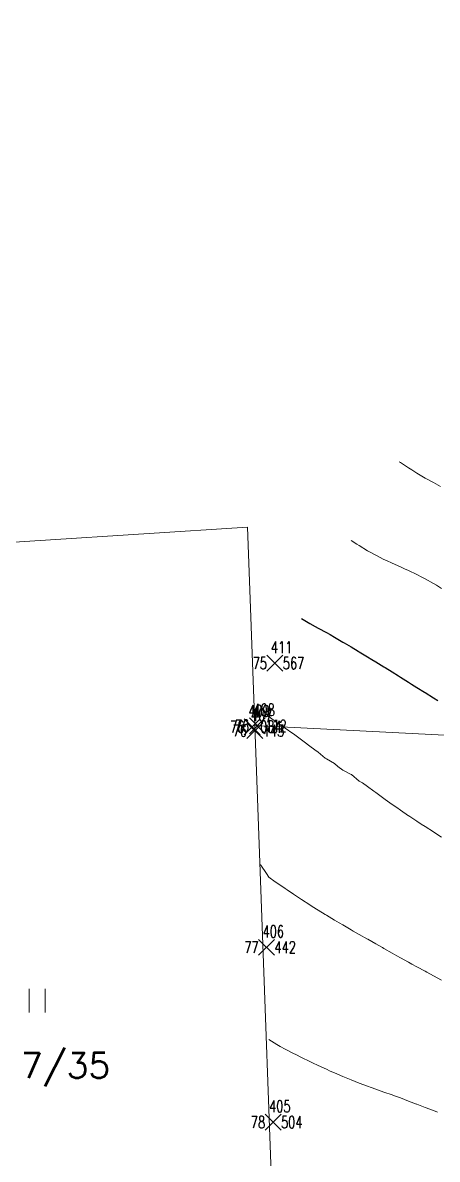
# Model space of a CAD drawing. Extents: x -443817 to 3, y -1171930 to -442383.
# Drawn here: x -442588.6 to -442562.5, y -1170084.6 to -1170013.1 of the extents above; entities that cross this region are included whole.
import ezdxf
from ezdxf.enums import TextEntityAlignment as Align

# ---------------------------------------------------------------- set-up
doc = ezdxf.new("R2010")
doc.units = 0
doc.header["$LTSCALE"] = 0.5
doc.header["$PDMODE"] = 3
doc.header["$PDSIZE"] = 0.5
doc.linetypes.add('121', pattern=[2, 1, -1])
for name, color, linetype in [('BO', 2, 'Continuous'), ('CB', 7, 'Continuous'), ('VB', 11, 'Continuous'), ('VYSKOPIS', 15, 'Continuous')]:
    doc.layers.add(name, color=color, linetype=linetype)
doc.layers.add('KLADPAR', color=7, linetype='Continuous', lineweight=0)
doc.styles.add('ROMANS', font='romans.shx', dxfattribs={"height": 0.2})
doc.styles.add('T', font='romans.shx', dxfattribs={"width": 0.7, "height": 1.5})

# ---------------------------------------------------------------- blocks, each defined once
blk = doc.blocks.new('0')
at = {"layer": 'BO', "linetype": 'Continuous'}
blk.add_point((0, 0), dxfattribs=at)
at = {"linetype": 'ByBlock', "style": 'T', "width": 0.7, "flags": 1}
blk.add_attdef('0', text='', height=1.5, dxfattribs=at).set_placement((0, 0), align=Align.MIDDLE)
at = {"layer": 'CB', "linetype": 'ByBlock', "style": 'T', "width": 0.7}
blk.add_attdef('C', (-0.5, 1.25), '', height=1.5, dxfattribs=at)
at = {"layer": 'VB', "linetype": 'ByBlock', "style": 'T', "width": 0.7}
blk.add_attdef('1', text='', height=1.5, dxfattribs=at).set_placement((-1, -0.75), align=Align.RIGHT)
at = {"layer": 'VB', "linetype": '121', "style": 'T', "width": 0.7}
blk.add_attdef('2', (1, -0.75), '', height=1.5, dxfattribs=at)
blk = doc.blocks.new('$32')
at = {"color": 0}
for p, q in [((-0.5, 1.5), (-0.5, 0)), ((0.5, 0), (0.5, 1.5))]:
    blk.add_line(p, q, dxfattribs=at)

msp = doc.modelspace()

# ---------------------------------------------------------------- linework, layer by layer
at = {"layer": 'KLADPAR', "color": 7, "linetype": 'Continuous', "flags": 128}
msp.add_lwpolyline([(-442424.19, -1169987.6), (-442424.96, -1170021.24), (-442421.08, -1170021.69), (-442398.52, -1170020.77), (-442373.42, -1170016.86), (-442376.24, -1170057), (-442377.34, -1170063.49), (-442378.64, -1170076.17), (-442379.76, -1170087.08), (-442380.78, -1170096.96), (-442521.4, -1170092.5), (-442525.77, -1170059.79), (-442574.01, -1170057.33), (-442574.47, -1170044.84), (-442600.57, -1170046.52)], dxfattribs=at)
for points in [[(-442574.47, -1170044.84), (-442574.01, -1170057.33), (-442572.47, -1170099.3), (-442599.21, -1170099.23), (-442600.57, -1170046.52), (-442574.47, -1170044.84)], [(-442574.01, -1170057.33), (-442525.77, -1170059.79), (-442521.4, -1170092.5), (-442520.47, -1170099.44), (-442572.47, -1170099.3), (-442574.01, -1170057.33)]]:
    msp.add_lwpolyline(points, close=True, dxfattribs=at)
at = {"layer": 'VYSKOPIS', "linetype": 'Continuous', "lineweight": 18, "flags": 128}
for points, elevation in [([(-442564.915091, -1170040.727264), (-442564.841118, -1170040.774343), (-442564.32318, -1170041.117503), (-442564.123263, -1170041.245643), (-442563.805242, -1170041.447186), (-442563.287304, -1170041.758327), (-442563.277315, -1170041.764022), (-442562.769366, -1170042.045233), (-442562.323884, -1170042.282401)], 373), ([(-442567.948745, -1170045.683884), (-442567.587984, -1170045.911055), (-442567.430807, -1170046.010023), (-442566.912869, -1170046.331479), (-442566.74349, -1170046.429434), (-442566.394931, -1170046.620409), (-442565.876994, -1170046.877574), (-442565.72734, -1170046.947813), (-442565.359056, -1170047.11702), (-442564.841118, -1170047.349759), (-442564.582149, -1170047.466192), (-442564.32318, -1170047.583701), (-442563.805242, -1170047.831753), (-442563.50309, -1170047.984571), (-442563.287304, -1170048.097208), (-442562.769366, -1170048.38772), (-442562.577479, -1170048.502951), (-442562.251428, -1170048.70095)], 374), ([(-442573.554639, -1170056.278637), (-442573.128124, -1170056.779109), (-442573.105047, -1170056.797016), (-442572.610186, -1170057.145302), (-442572.373725, -1170057.315396), (-442572.092248, -1170057.508775), (-442571.619327, -1170057.833775), (-442571.57431, -1170057.866173), (-442571.056373, -1170058.238758), (-442570.89869, -1170058.352154), (-442570.538435, -1170058.628618), (-442570.216114, -1170058.870533), (-442570.020497, -1170059.017403), (-442569.565973, -1170059.388912), (-442569.502559, -1170059.426816), (-442568.984621, -1170059.732199), (-442568.777433, -1170059.907291), (-442568.466683, -1170060.142308), (-442567.948745, -1170060.407573), (-442567.927691, -1170060.42567), (-442567.430807, -1170060.843879), (-442567.230637, -1170060.944049), (-442566.912869, -1170061.177295), (-442566.524416, -1170061.462429), (-442566.394931, -1170061.555891), (-442565.876994, -1170061.930628), (-442565.807889, -1170061.980808), (-442565.359056, -1170062.301694), (-442565.076504, -1170062.499187), (-442564.841118, -1170062.66118), (-442564.32318, -1170063.00953), (-442564.311357, -1170063.017566), (-442563.805242, -1170063.355284), (-442563.528191, -1170063.535945), (-442563.287304, -1170063.693003), (-442562.769366, -1170064.031101), (-442562.733202, -1170064.054324), (-442562.251428, -1170064.363757)], 376), ([(-442573.646062, -1170066.091329), (-442573.617548, -1170066.127841), (-442573.263868, -1170066.64622), (-442573.128124, -1170066.879465), (-442572.721146, -1170067.164599), (-442572.610186, -1170067.24104), (-442572.092248, -1170067.597995), (-442571.965862, -1170067.682978), (-442571.57431, -1170067.946407), (-442571.185857, -1170068.201357), (-442571.056373, -1170068.286277), (-442570.538435, -1170068.627729), (-442570.392322, -1170068.719736), (-442570.020497, -1170068.953804), (-442569.568945, -1170069.238115), (-442569.502559, -1170069.278614), (-442568.984621, -1170069.586401), (-442568.690625, -1170069.756495), (-442568.466683, -1170069.888114), (-442567.948745, -1170070.193877), (-442567.804845, -1170070.274874), (-442567.430807, -1170070.485465), (-442566.912869, -1170070.785153), (-442566.898454, -1170070.793253), (-442566.394931, -1170071.076741), (-442565.977648, -1170071.311632), (-442565.876994, -1170071.36833), (-442565.359056, -1170071.662512), (-442565.06506, -1170071.830011), (-442564.841118, -1170071.955619), (-442564.32318, -1170072.238412), (-442564.127183, -1170072.34839), (-442563.805242, -1170072.52633), (-442563.287304, -1170072.805769), (-442563.17527, -1170072.866769), (-442562.769366, -1170073.084638), (-442562.251428, -1170073.355471)], 377), ([(-442573.128124, -1170077.105746), (-442572.610186, -1170077.423469), (-442572.412103, -1170077.532181), (-442572.092248, -1170077.704932), (-442571.57431, -1170077.976461), (-442571.42864, -1170078.05056), (-442571.056373, -1170078.236853), (-442570.538435, -1170078.489145), (-442570.371331, -1170078.56894), (-442570.020497, -1170078.736375), (-442569.502559, -1170078.975632), (-442569.252505, -1170079.087319), (-442568.984621, -1170079.20508), (-442568.466683, -1170079.430353), (-442568.04118, -1170079.605698), (-442567.948745, -1170079.643792), (-442567.430807, -1170079.846094), (-442566.912869, -1170080.042574), (-442566.684944, -1170080.124077), (-442566.394931, -1170080.226272), (-442565.876994, -1170080.408768), (-442565.359056, -1170080.592023), (-442565.214018, -1170080.642456), (-442564.841118, -1170080.777683), (-442564.32318, -1170080.972961), (-442563.825158, -1170081.160835), (-442563.805242, -1170081.168429), (-442563.287304, -1170081.371174), (-442562.769366, -1170081.5755), (-442562.510397, -1170081.679214)], 378)]:
    msp.add_lwpolyline(points, dxfattribs=dict(at, elevation=elevation))
at = {"layer": 'VYSKOPIS', "linetype": 'Continuous', "lineweight": 30, "elevation": 375, "flags": 128}
msp.add_lwpolyline([(-442571.056373, -1170050.599247), (-442570.538435, -1170050.906845), (-442570.209729, -1170051.094846), (-442570.020497, -1170051.200711), (-442569.502559, -1170051.480846), (-442569.253896, -1170051.613225), (-442568.984621, -1170051.76636), (-442568.466683, -1170052.077944), (-442568.37526, -1170052.131604), (-442567.948745, -1170052.381808), (-442567.508953, -1170052.649984), (-442567.430807, -1170052.697632), (-442566.912869, -1170053.007445), (-442566.648969, -1170053.168363), (-442566.394931, -1170053.325041), (-442565.876994, -1170053.643522), (-442565.807257, -1170053.686742), (-442565.359056, -1170053.964409), (-442564.970602, -1170054.205121), (-442564.841118, -1170054.286307), (-442564.32318, -1170054.609662), (-442564.140334, -1170054.7235), (-442563.805242, -1170054.934661), (-442563.317715, -1170055.241879), (-442563.287304, -1170055.261053), (-442562.769366, -1170055.587444), (-442562.49516, -1170055.760258)], dxfattribs=at)

# ---------------------------------------------------------------- block references
at = {"lineweight": 0, "xscale": 0.5, "yscale": 0.5, "zscale": 0.5, "rotation": 359.9999999999999}
for p, values in [((-442572.739, -1170053.41), {'C': '411', '1': '75', '2': '567'}), ((-442574.164, -1170057.42), {'C': '409', '1': '76', '2': '084'}), ((-442573.998, -1170057.658), {'C': '407', '1': '76', '2': '143'}), ((-442573.846, -1170057.354), {'C': '408', '1': '76', '2': '112'}), ((-442573.263, -1170071.296), {'C': '406', '1': '77', '2': '442'}), ((-442572.854, -1170082.305), {'C': '405', '1': '78', '2': '504'})]:
    msp.add_blockref('0', p, dxfattribs=at).add_auto_attribs(values)
at = {"layer": 'KLADPAR', "color": 7, "linetype": 'Continuous'}
msp.add_blockref('$32', (-442587.7, -1170075.41), dxfattribs=at)

# ---------------------------------------------------------------- texts
at = {"layer": 'KLADPAR', "color": 7, "linetype": 'Continuous', "style": 'ROMANS'}
msp.add_text('717/35', height=1.6, dxfattribs=at).set_placement((-442587.28, -1170077.93), align=Align.TOP_CENTER)

doc.saveas('drawing.dxf')
